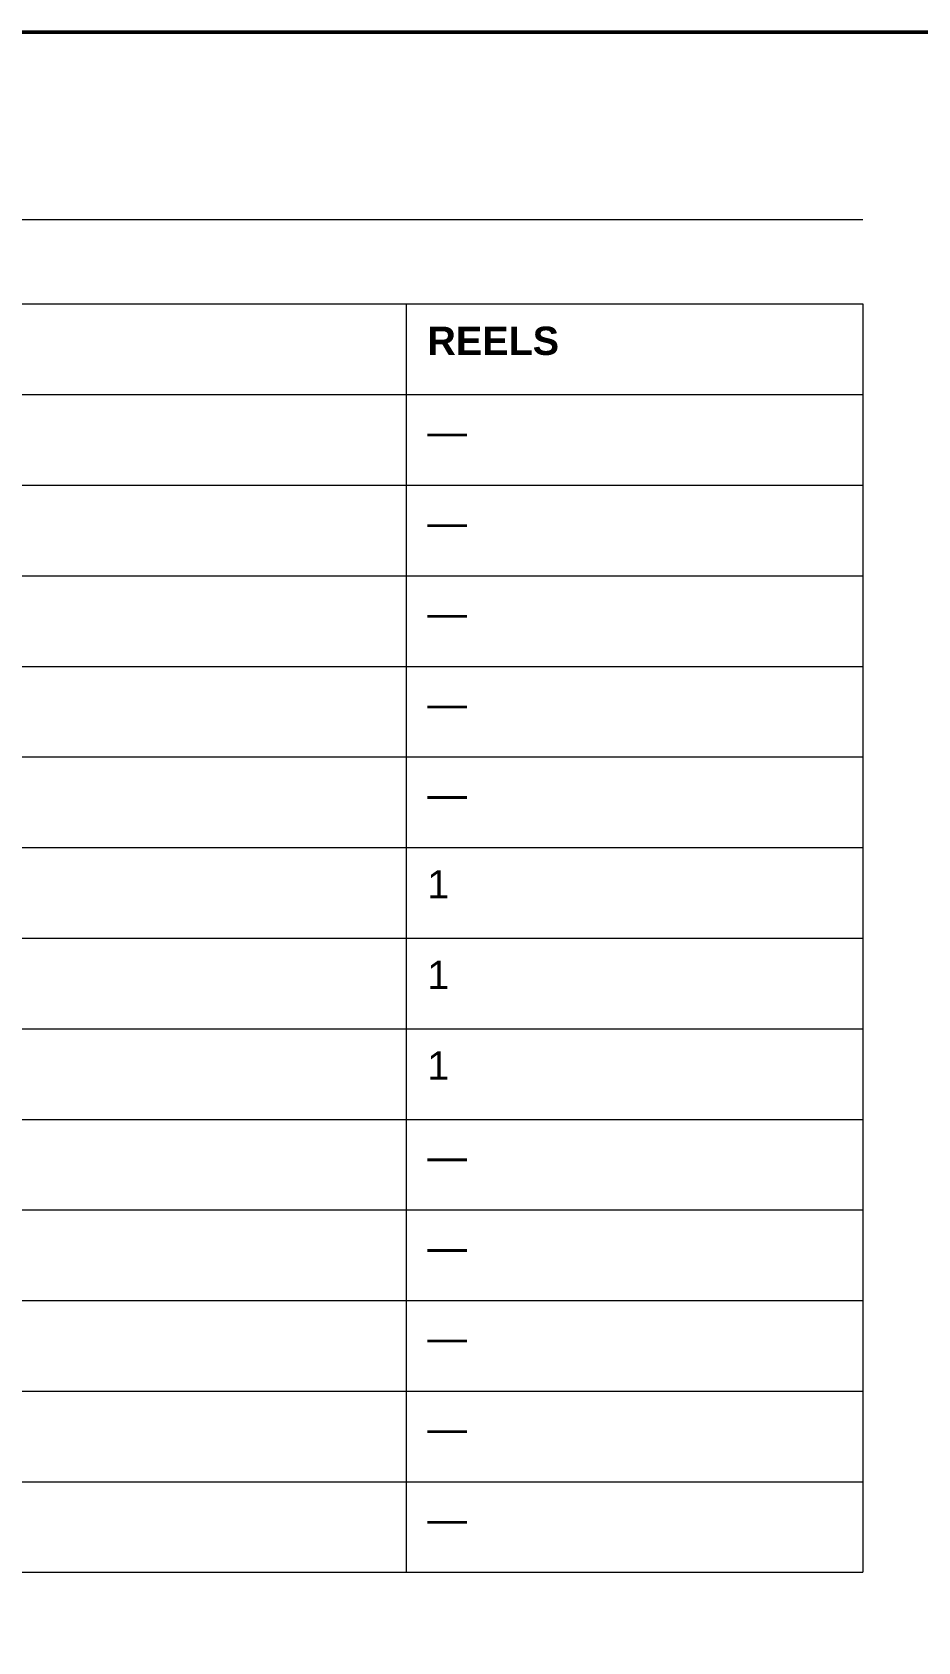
# Model space of a CAD drawing. Header units: inches. Extents: x 0.5 to 73.5, y 0.5 to 23.5.
# Drawn here: x 66.75 to 69.68, y 18.17 to 23.5 of the extents above; entities that cross this region are included whole.
import ezdxf

# ---------------------------------------------------------------- set-up
doc = ezdxf.new("R2010")
doc.units = ezdxf.units.IN
doc.header["$MEASUREMENT"] = 0
doc.layers.add('E-ANNO-SCHD', color=7, linetype='Continuous', lineweight=18)
doc.layers.add('E-ANNO-TTLB', color=7, linetype='Continuous', lineweight=50)
doc.styles.add('BOLD', font='arialbd.ttf')
doc.styles.add('MAIN', font='arial.ttf')

msp = doc.modelspace()

# ---------------------------------------------------------------- linework, layer by layer
at = {"layer": 'E-ANNO-SCHD'}
for p, q in [((54.375, 22.88), (69.5, 22.88)), ((54.375, 22.6), (69.5, 22.6)), ((67.9875, 22.6), (67.9875, 22.3)), ((69.5, 22.6), (69.5, 22.3)), ((54.375, 22.3), (69.5, 22.3)), ((54.375, 22.3), (69.5, 22.3)), ((67.9875, 22.3), (67.9875, 22)), ((69.5, 22.3), (69.5, 22)), ((54.375, 22), (69.5, 22)), ((54.375, 22), (69.5, 22)), ((67.9875, 22), (67.9875, 21.7)), ((69.5, 22), (69.5, 21.7)), ((54.375, 21.7), (69.5, 21.7)), ((54.375, 21.7), (69.5, 21.7)), ((67.9875, 21.7), (67.9875, 21.4)), ((69.5, 21.7), (69.5, 21.4)), ((54.375, 21.4), (69.5, 21.4)), ((54.375, 21.4), (69.5, 21.4)), ((67.9875, 21.4), (67.9875, 21.1)), ((69.5, 21.4), (69.5, 21.1)), ((54.375, 21.1), (69.5, 21.1)), ((54.375, 21.1), (69.5, 21.1)), ((67.9875, 21.1), (67.9875, 20.8)), ((69.5, 21.1), (69.5, 20.8)), ((54.375, 20.8), (69.5, 20.8)), ((54.375, 20.8), (69.5, 20.8)), ((67.9875, 20.8), (67.9875, 20.5)), ((69.5, 20.8), (69.5, 20.5)), ((54.375, 20.5), (69.5, 20.5)), ((54.375, 20.5), (69.5, 20.5)), ((67.9875, 20.5), (67.9875, 20.2)), ((69.5, 20.5), (69.5, 20.2)), ((54.375, 20.2), (69.5, 20.2)), ((54.375, 20.2), (69.5, 20.2)), ((67.9875, 20.2), (67.9875, 19.9)), ((69.5, 20.2), (69.5, 19.9)), ((54.375, 19.9), (69.5, 19.9)), ((54.375, 19.9), (69.5, 19.9)), ((67.9875, 19.9), (67.9875, 19.6)), ((69.5, 19.9), (69.5, 19.6)), ((54.375, 19.6), (69.5, 19.6)), ((54.375, 19.6), (69.5, 19.6)), ((67.9875, 19.6), (67.9875, 19.3)), ((69.5, 19.6), (69.5, 19.3)), ((54.375, 19.3), (69.5, 19.3)), ((54.375, 19.3), (69.5, 19.3)), ((67.9875, 19.3), (67.9875, 19)), ((69.5, 19.3), (69.5, 19)), ((54.375, 19), (69.5, 19)), ((54.375, 19), (69.5, 19)), ((67.9875, 19), (67.9875, 18.7)), ((69.5, 19), (69.5, 18.7)), ((54.375, 18.7), (69.5, 18.7)), ((54.375, 18.7), (69.5, 18.7)), ((67.9875, 18.7), (67.9875, 18.4)), ((69.5, 18.7), (69.5, 18.4)), ((54.375, 18.4), (69.5, 18.4))]:
    msp.add_line(p, q, dxfattribs=at)
at = {"layer": 'E-ANNO-TTLB'}
msp.add_lwpolyline([(38.5, 0.5), (73.5, 0.5), (73.5, 23.5), (38.5, 23.5)], close=True, dxfattribs=at)

# ---------------------------------------------------------------- texts
at = {"layer": 'E-ANNO-SCHD'}
for s, height, style, p in [('REELS', 0.09375, 'BOLD', (68.0575, 22.4312)), ('—', 0.0938, 'MAIN', (68.0575, 22.1313)), ('—', 0.0938, 'MAIN', (68.0575, 21.8313)), ('—', 0.0938, 'MAIN', (68.0575, 21.5312)), ('—', 0.0938, 'MAIN', (68.0575, 21.2312)), ('—', 0.0938, 'MAIN', (68.0575, 20.9312)), ('1', 0.0938, 'MAIN', (68.0575, 20.6313)), ('1', 0.0938, 'MAIN', (68.0575, 20.3313)), ('1', 0.0938, 'MAIN', (68.0575, 20.0312)), ('—', 0.0938, 'MAIN', (68.0575, 19.7312)), ('—', 0.0938, 'MAIN', (68.0575, 19.4312)), ('—', 0.0938, 'MAIN', (68.0575, 19.1313)), ('—', 0.0938, 'MAIN', (68.0575, 18.8313)), ('—', 0.0938, 'MAIN', (68.0575, 18.5312))]:
    msp.add_text(s, height=height, dxfattribs=dict(at, style=style)).set_placement(p)

doc.saveas('drawing.dxf')
